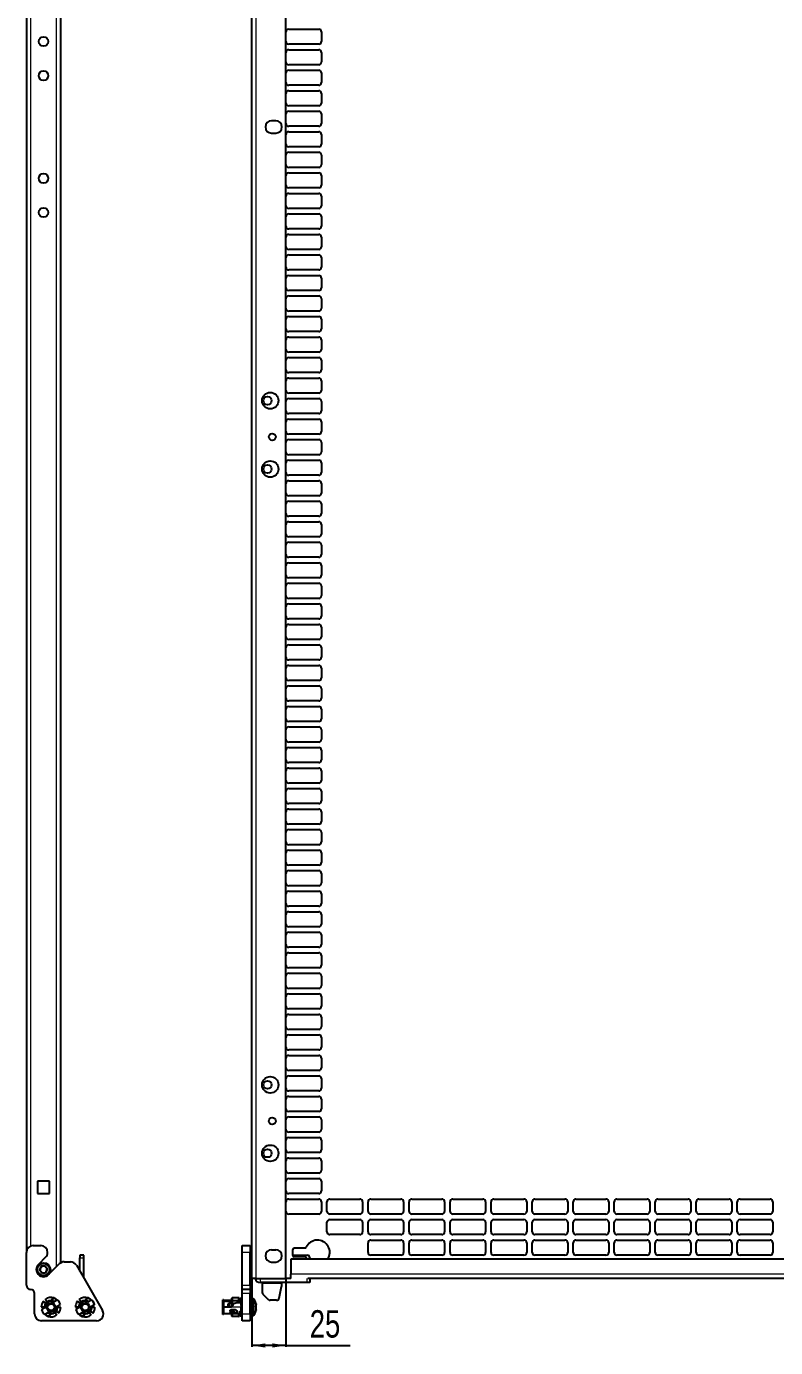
# Model space of a CAD drawing. Header units: millimetres. Extents: x -1052 to 1235, y -90 to 1990.
# Drawn here: x 119 to 667, y 69 to 1034 of the extents above; entities that cross this region are included whole.
import ezdxf

# ---------------------------------------------------------------- set-up
doc = ezdxf.new("R2010")
doc.units = ezdxf.units.MM
doc.layers.add('FORMAT', color=7, linetype='Continuous')
doc.styles.add('SLDTEXTSTYLE0', font='TXT', dxfattribs={"width": 0.75})
doc.dimstyles.new('SLDDIMSTYLE0', dxfattribs={"dimtxt": 20, "dimasz": 10, "dimexe": 0, "dimexo": 0.0625, "dimgap": 5, "dimtad": 2, "dimdec": 1, "dimrnd": 1e-09, "dimzin": 12, "dimdsep": 46, "dimtxsty": 'SLDTEXTSTYLE0', "dimsah": 1, "dimcen": 0.09, "dimadec": 0, "dimazin": 3, "dimtfac": 1, "dimtofl": 0, "dimtmove": 0, "dimatfit": 3, "dimfxl": 0, "dimfrac": 2, "dimtolj": 1, "dimtzin": 12, "dimarcsym": 0})

# ---------------------------------------------------------------- blocks, each defined once
blk = doc.blocks.new('_D_7')
at = {"layer": 'FORMAT'}
for p, q in [((284.23, 119.29), (284.23, 69.3)), ((309.23, 119.29), (309.23, 69.3)), ((309.23, 70.3), (284.23, 70.3)), ((309.23, 70.3), (356.19, 70.3))]:
    blk.add_line(p, q, dxfattribs=at)
for points in [[(284.23, 70.3), (294.23, 68.76), (294.23, 71.84)], [(309.23, 70.3), (299.23, 71.84), (299.23, 68.76)]]:
    blk.add_solid(points, dxfattribs=at)
at = {"layer": 'FORMAT', "insert": (326.63, 96.08), "char_height": 20, "attachment_point": 1, "style": 'SLDTEXTSTYLE0'}
blk.add_mtext('25', dxfattribs=at)

msp = doc.modelspace()

# ---------------------------------------------------------------- linework, layer by layer
at = {"color": 8, "linetype": 'Continuous', "lineweight": 18}
for p, q in [((122.54, 1802.3), (122.54, 142.92)), ((141.34, 127.77), (141.34, 1802.3)), ((287.33, 119.3), (287.33, 1773.1)), ((283.08, 138.3), (277.08, 138.3)), ((158.44, 134.3), (161.44, 134.3)), ((161.2, 119.9), (161.44, 119.9)), ((290.33, 119.3), (290.33, 116.3)), ((1141.73, 122.39), (312.73, 122.39)), ((324.68, 116.3), (324.68, 119.29)), ((277.08, 114.3), (283.08, 114.3)), ((283.08, 108.3), (277.08, 108.3)), ((305.98, 115.7), (291.83, 115.7)), ((263.78, 102.04), (263.78, 98.3)), ((263.78, 98.3), (263.78, 93.45)), ((276.38, 98.3), (269.38, 98.3)), ((276.38, 101.75), (276.38, 102.65)), ((276.38, 95.35), (276.38, 98.3)), ((285.41, 104.3), (285.41, 101.86)), ((285.41, 101.86), (285.41, 92.3)), ((285.85, 104.07), (285.85, 101.72)), ((285.85, 101.72), (285.85, 92.53)), ((268.98, 94.36), (268.98, 93.9)), ((272.28, 93.9), (272.28, 94.36)), ((276.13, 94.85), (276.13, 94.45)), ((276.38, 93.45), (276.38, 94.45)), ((277.08, 93.3), (283.08, 93.3))]:
    msp.add_line(p, q, dxfattribs=at)
at = {"color": 7, "linetype": 'Continuous', "lineweight": 25}
for p, q in [((144.44, 1802.3), (144.44, 130.68)), ((284.23, 119.3), (284.23, 1802.3)), ((119.44, 1773.1), (119.44, 138.3)), ((309.23, 119.3), (309.23, 1773.1)), ((311.23, 1032.3), (333.23, 1032.3)), ((335.23, 1030.3), (335.23, 1023.3)), ((333.23, 1021.3), (311.23, 1021.3)), ((311.23, 1017.3), (333.23, 1017.3)), ((335.23, 1015.3), (335.23, 1008.3)), ((333.23, 1006.3), (311.23, 1006.3)), ((311.23, 1002.3), (333.23, 1002.3)), ((335.23, 1000.3), (335.23, 993.3)), ((333.23, 991.3), (311.23, 991.3)), ((311.23, 987.3), (333.23, 987.3)), ((335.23, 985.3), (335.23, 978.3)), ((333.23, 976.3), (311.23, 976.3)), ((311.23, 972.3), (333.23, 972.3)), ((335.23, 970.3), (335.23, 963.3)), ((301.73, 965.3), (298.73, 965.3)), ((298.73, 956.3), (301.73, 956.3)), ((333.23, 961.3), (311.23, 961.3)), ((311.23, 957.3), (333.23, 957.3)), ((333.23, 946.3), (311.23, 946.3)), ((335.23, 955.3), (335.23, 948.3)), ((311.23, 942.3), (333.23, 942.3)), ((335.23, 940.3), (335.23, 933.3)), ((333.23, 931.3), (311.23, 931.3)), ((311.23, 927.3), (333.23, 927.3)), ((335.23, 925.3), (335.23, 918.3)), ((333.23, 916.3), (311.23, 916.3)), ((311.23, 912.3), (333.23, 912.3)), ((335.23, 910.3), (335.23, 903.3)), ((333.23, 901.3), (311.23, 901.3)), ((311.23, 897.3), (333.23, 897.3)), ((335.23, 895.3), (335.23, 888.3)), ((333.23, 886.3), (311.23, 886.3)), ((311.23, 882.3), (333.23, 882.3)), ((335.23, 880.3), (335.23, 873.3)), ((333.23, 871.3), (311.23, 871.3)), ((311.23, 867.3), (333.23, 867.3)), ((335.23, 865.3), (335.23, 858.3)), ((333.23, 856.3), (311.23, 856.3)), ((311.23, 852.3), (333.23, 852.3)), ((335.23, 850.3), (335.23, 843.3)), ((333.23, 841.3), (311.23, 841.3)), ((311.23, 837.3), (333.23, 837.3)), ((335.23, 835.3), (335.23, 828.3)), ((333.23, 826.3), (311.23, 826.3)), ((311.23, 822.3), (333.23, 822.3)), ((333.23, 811.3), (311.23, 811.3)), ((335.23, 820.3), (335.23, 813.3)), ((311.23, 807.3), (333.23, 807.3)), ((335.23, 805.3), (335.23, 798.3)), ((333.23, 796.3), (311.23, 796.3)), ((311.23, 792.3), (333.23, 792.3)), ((335.23, 790.3), (335.23, 783.3)), ((333.23, 781.3), (311.23, 781.3)), ((311.23, 777.3), (333.23, 777.3)), ((335.23, 775.3), (335.23, 768.3)), ((333.23, 766.3), (311.23, 766.3)), ((311.23, 762.3), (333.23, 762.3)), ((335.23, 760.3), (335.23, 753.3)), ((333.23, 751.3), (311.23, 751.3)), ((311.23, 747.3), (333.23, 747.3)), ((335.23, 745.3), (335.23, 738.3)), ((333.23, 736.3), (311.23, 736.3)), ((311.23, 732.3), (333.23, 732.3)), ((335.23, 730.3), (335.23, 723.3)), ((333.23, 721.3), (311.23, 721.3)), ((311.23, 717.3), (333.23, 717.3)), ((335.23, 715.3), (335.23, 708.3)), ((333.23, 706.3), (311.23, 706.3)), ((311.23, 702.3), (333.23, 702.3)), ((335.23, 700.3), (335.23, 693.3)), ((333.23, 691.3), (311.23, 691.3)), ((311.23, 687.3), (333.23, 687.3)), ((333.23, 676.3), (311.23, 676.3)), ((335.23, 685.3), (335.23, 678.3)), ((311.23, 672.3), (333.23, 672.3)), ((335.23, 670.3), (335.23, 663.3)), ((333.23, 661.3), (311.23, 661.3)), ((311.23, 657.3), (333.23, 657.3)), ((335.23, 655.3), (335.23, 648.3)), ((333.23, 646.3), (311.23, 646.3)), ((311.23, 642.3), (333.23, 642.3)), ((335.23, 640.3), (335.23, 633.3)), ((333.23, 631.3), (311.23, 631.3)), ((311.23, 627.3), (333.23, 627.3)), ((335.23, 625.3), (335.23, 618.3)), ((333.23, 616.3), (311.23, 616.3)), ((311.23, 612.3), (333.23, 612.3)), ((335.23, 610.3), (335.23, 603.3)), ((333.23, 601.3), (311.23, 601.3)), ((311.23, 597.3), (333.23, 597.3)), ((335.23, 595.3), (335.23, 588.3)), ((333.23, 586.3), (311.23, 586.3)), ((311.23, 582.3), (333.23, 582.3)), ((335.23, 580.3), (335.23, 573.3)), ((333.23, 571.3), (311.23, 571.3)), ((311.23, 567.3), (333.23, 567.3)), ((335.23, 565.3), (335.23, 558.3)), ((333.23, 556.3), (311.23, 556.3)), ((311.23, 552.3), (333.23, 552.3)), ((333.23, 541.3), (311.23, 541.3)), ((335.23, 550.3), (335.23, 543.3)), ((311.23, 537.3), (333.23, 537.3)), ((335.23, 535.3), (335.23, 528.3)), ((333.23, 526.3), (311.23, 526.3)), ((311.23, 522.3), (333.23, 522.3)), ((335.23, 520.3), (335.23, 513.3)), ((333.23, 511.3), (311.23, 511.3)), ((311.23, 507.3), (333.23, 507.3)), ((335.23, 505.3), (335.23, 498.3)), ((333.23, 496.3), (311.23, 496.3)), ((311.23, 492.3), (333.23, 492.3)), ((335.23, 490.3), (335.23, 483.3)), ((333.23, 481.3), (311.23, 481.3)), ((311.23, 477.3), (333.23, 477.3)), ((335.23, 475.3), (335.23, 468.3)), ((333.23, 466.3), (311.23, 466.3)), ((311.23, 462.3), (333.23, 462.3)), ((335.23, 460.3), (335.23, 453.3)), ((333.23, 451.3), (311.23, 451.3)), ((311.23, 447.3), (333.23, 447.3)), ((335.23, 445.3), (335.23, 438.3)), ((333.23, 436.3), (311.23, 436.3)), ((311.23, 432.3), (333.23, 432.3)), ((335.23, 430.3), (335.23, 423.3)), ((333.23, 421.3), (311.23, 421.3)), ((311.23, 417.3), (333.23, 417.3)), ((335.23, 415.3), (335.23, 408.3)), ((333.23, 406.3), (311.23, 406.3)), ((311.23, 402.3), (333.23, 402.3)), ((335.23, 400.3), (335.23, 393.3)), ((333.23, 391.3), (311.23, 391.3)), ((311.23, 387.3), (333.23, 387.3)), ((335.23, 385.3), (335.23, 378.3)), ((333.23, 376.3), (311.23, 376.3)), ((311.23, 372.3), (333.23, 372.3)), ((335.23, 370.3), (335.23, 363.3)), ((333.23, 361.3), (311.23, 361.3)), ((311.23, 357.3), (333.23, 357.3)), ((335.23, 355.3), (335.23, 348.3)), ((333.23, 346.3), (311.23, 346.3)), ((311.23, 342.3), (333.23, 342.3)), ((335.23, 340.3), (335.23, 333.3)), ((333.23, 331.3), (311.23, 331.3)), ((311.23, 327.3), (333.23, 327.3)), ((335.23, 325.3), (335.23, 318.3)), ((333.23, 316.3), (311.23, 316.3)), ((311.23, 312.3), (333.23, 312.3)), ((335.23, 310.3), (335.23, 303.3)), ((333.23, 301.3), (311.23, 301.3)), ((311.23, 297.3), (333.23, 297.3)), ((335.23, 295.3), (335.23, 288.3)), ((333.23, 286.3), (311.23, 286.3)), ((311.23, 282.3), (333.23, 282.3)), ((335.23, 280.3), (335.23, 273.3)), ((333.23, 271.3), (311.23, 271.3)), ((311.23, 267.3), (333.23, 267.3)), ((335.23, 265.3), (335.23, 258.3)), ((333.23, 256.3), (311.23, 256.3)), ((311.23, 252.3), (333.23, 252.3)), ((335.23, 250.3), (335.23, 243.3)), ((333.23, 241.3), (311.23, 241.3)), ((311.23, 237.3), (333.23, 237.3)), ((335.23, 235.3), (335.23, 228.3)), ((333.23, 226.3), (311.23, 226.3)), ((311.23, 222.3), (333.23, 222.3)), ((335.23, 220.3), (335.23, 213.3)), ((333.23, 211.3), (311.23, 211.3)), ((311.23, 207.3), (333.23, 207.3)), ((335.23, 205.3), (335.23, 198.3)), ((333.23, 196.3), (311.23, 196.3)), ((136.44, 190.3), (127.44, 190.3)), ((127.44, 190.3), (127.44, 181.3)), ((136.44, 181.3), (136.44, 190.3)), ((311.23, 192.3), (333.23, 192.3)), ((335.23, 190.3), (335.23, 183.3)), ((127.44, 181.3), (136.44, 181.3)), ((333.23, 181.3), (311.23, 181.3)), ((311.23, 177.3), (333.23, 177.3)), ((335.23, 175.3), (335.23, 168.3)), ((339.23, 168.3), (339.23, 175.3)), ((341.23, 177.3), (363.23, 177.3)), ((365.23, 175.3), (365.23, 168.3)), ((369.23, 168.3), (369.23, 175.3)), ((371.23, 177.3), (393.23, 177.3)), ((395.23, 175.3), (395.23, 168.3)), ((399.23, 168.3), (399.23, 175.3)), ((401.23, 177.3), (423.23, 177.3)), ((425.23, 175.3), (425.23, 168.3)), ((429.23, 168.3), (429.23, 175.3)), ((431.23, 177.3), (453.23, 177.3)), ((455.23, 175.3), (455.23, 168.3)), ((459.23, 168.3), (459.23, 175.3)), ((461.23, 177.3), (483.23, 177.3)), ((485.23, 175.3), (485.23, 168.3)), ((489.23, 168.3), (489.23, 175.3)), ((491.23, 177.3), (513.23, 177.3)), ((515.23, 175.3), (515.23, 168.3)), ((519.23, 168.3), (519.23, 175.3)), ((521.23, 177.3), (543.23, 177.3)), ((545.23, 175.3), (545.23, 168.3)), ((549.23, 168.3), (549.23, 175.3)), ((551.23, 177.3), (573.23, 177.3)), ((575.23, 175.3), (575.23, 168.3)), ((579.23, 168.3), (579.23, 175.3)), ((581.23, 177.3), (603.23, 177.3)), ((605.23, 175.3), (605.23, 168.3)), ((609.23, 168.3), (609.23, 175.3)), ((611.23, 177.3), (633.23, 177.3)), ((635.23, 175.3), (635.23, 168.3)), ((639.23, 168.3), (639.23, 175.3)), ((641.23, 177.3), (663.23, 177.3)), ((665.23, 175.3), (665.23, 168.3)), ((333.23, 166.3), (311.23, 166.3)), ((363.23, 166.3), (341.23, 166.3)), ((393.23, 166.3), (371.23, 166.3)), ((423.23, 166.3), (401.23, 166.3)), ((453.23, 166.3), (431.23, 166.3)), ((483.23, 166.3), (461.23, 166.3)), ((513.23, 166.3), (491.23, 166.3)), ((543.23, 166.3), (521.23, 166.3)), ((573.23, 166.3), (551.23, 166.3)), ((603.23, 166.3), (581.23, 166.3)), ((633.23, 166.3), (611.23, 166.3)), ((663.23, 166.3), (641.23, 166.3)), ((339.23, 153.3), (339.23, 160.3)), ((341.23, 162.3), (363.23, 162.3)), ((365.23, 160.3), (365.23, 153.3)), ((369.23, 153.3), (369.23, 160.3)), ((371.23, 162.3), (393.23, 162.3)), ((395.23, 160.3), (395.23, 153.3)), ((399.23, 153.3), (399.23, 160.3)), ((401.23, 162.3), (423.23, 162.3)), ((425.23, 160.3), (425.23, 153.3)), ((429.23, 153.3), (429.23, 160.3)), ((431.23, 162.3), (453.23, 162.3)), ((455.23, 160.3), (455.23, 153.3)), ((459.23, 153.3), (459.23, 160.3)), ((461.23, 162.3), (483.23, 162.3)), ((485.23, 160.3), (485.23, 153.3)), ((489.23, 153.3), (489.23, 160.3)), ((491.23, 162.3), (513.23, 162.3)), ((515.23, 160.3), (515.23, 153.3)), ((519.23, 153.3), (519.23, 160.3)), ((521.23, 162.3), (543.23, 162.3)), ((545.23, 160.3), (545.23, 153.3)), ((549.23, 153.3), (549.23, 160.3)), ((551.23, 162.3), (573.23, 162.3)), ((575.23, 160.3), (575.23, 153.3)), ((579.23, 153.3), (579.23, 160.3)), ((581.23, 162.3), (603.23, 162.3)), ((605.23, 160.3), (605.23, 153.3)), ((609.23, 153.3), (609.23, 160.3)), ((611.23, 162.3), (633.23, 162.3)), ((635.23, 160.3), (635.23, 153.3)), ((639.23, 153.3), (639.23, 160.3)), ((641.23, 162.3), (663.23, 162.3)), ((665.23, 160.3), (665.23, 153.3)), ((363.23, 151.3), (341.23, 151.3)), ((369.23, 138.3), (369.23, 145.3)), ((393.23, 151.3), (371.23, 151.3)), ((371.23, 147.3), (393.23, 147.3)), ((395.23, 145.3), (395.23, 138.3)), ((399.23, 138.3), (399.23, 145.3)), ((423.23, 151.3), (401.23, 151.3)), ((401.23, 147.3), (423.23, 147.3)), ((425.23, 145.3), (425.23, 138.3)), ((429.23, 138.3), (429.23, 145.3)), ((453.23, 151.3), (431.23, 151.3)), ((431.23, 147.3), (453.23, 147.3)), ((455.23, 145.3), (455.23, 138.3)), ((459.23, 138.3), (459.23, 145.3)), ((483.23, 151.3), (461.23, 151.3)), ((461.23, 147.3), (483.23, 147.3)), ((485.23, 145.3), (485.23, 138.3)), ((489.23, 138.3), (489.23, 145.3)), ((513.23, 151.3), (491.23, 151.3)), ((491.23, 147.3), (513.23, 147.3)), ((515.23, 145.3), (515.23, 138.3)), ((519.23, 138.3), (519.23, 145.3)), ((543.23, 151.3), (521.23, 151.3)), ((521.23, 147.3), (543.23, 147.3)), ((545.23, 145.3), (545.23, 138.3)), ((549.23, 138.3), (549.23, 145.3)), ((573.23, 151.3), (551.23, 151.3)), ((551.23, 147.3), (573.23, 147.3)), ((575.23, 145.3), (575.23, 138.3)), ((579.23, 138.3), (579.23, 145.3)), ((603.23, 151.3), (581.23, 151.3)), ((581.23, 147.3), (603.23, 147.3)), ((605.23, 145.3), (605.23, 138.3)), ((609.23, 138.3), (609.23, 145.3)), ((633.23, 151.3), (611.23, 151.3)), ((611.23, 147.3), (633.23, 147.3)), ((635.23, 145.3), (635.23, 138.3)), ((639.23, 138.3), (639.23, 145.3)), ((663.23, 151.3), (641.23, 151.3)), ((641.23, 147.3), (663.23, 147.3)), ((665.23, 145.3), (665.23, 138.3)), ((119.44, 114.3), (119.44, 138.3)), ((124.44, 143.3), (129.94, 143.3)), ((134.94, 138.3), (134.94, 138.29)), ((158.44, 136.3), (158.44, 134.3)), ((161.44, 136.3), (158.44, 136.3)), ((161.44, 134.3), (161.44, 136.3)), ((277.08, 143.3), (283.08, 143.3)), ((277.08, 138.3), (277.08, 143.3)), ((277.08, 114.3), (277.08, 138.3)), ((283.08, 143.3), (283.08, 138.3)), ((283.08, 114.3), (283.08, 138.3)), ((298.73, 140.3), (301.73, 140.3)), ((314.23, 136.04), (314.23, 140.54)), ((314.23, 136.3), (324.68, 136.3)), ((315.23, 141.54), (323.18, 141.54)), ((393.23, 136.3), (371.23, 136.3)), ((423.23, 136.3), (401.23, 136.3)), ((453.23, 136.3), (431.23, 136.3)), ((483.23, 136.3), (461.23, 136.3)), ((513.23, 136.3), (491.23, 136.3)), ((543.23, 136.3), (521.23, 136.3)), ((573.23, 136.3), (551.23, 136.3)), ((603.23, 136.3), (581.23, 136.3)), ((633.23, 136.3), (611.23, 136.3)), ((663.23, 136.3), (641.23, 136.3)), ((133.48, 134.76), (128.23, 129.51)), ((130.31, 128.18), (129.07, 125.57)), ((130.7, 123.19), (129.07, 125.57)), ((133.18, 128.41), (130.31, 128.18)), ((133.18, 128.41), (134.82, 126.03)), ((133.58, 123.42), (134.82, 126.03)), ((135.66, 122.09), (143.51, 129.94)), ((147.05, 131.41), (151.67, 131.41)), ((156, 128.91), (175.11, 95.8)), ((158.44, 124.67), (158.44, 134.3)), ((161.44, 119.9), (161.44, 134.3)), ((284.23, 130.8), (283.08, 130.8)), ((298.73, 131.3), (301.73, 131.3)), ((312.73, 133.29), (312.73, 122.39)), ((1141.73, 133.29), (312.73, 133.29)), ((323.18, 135.04), (315.23, 135.04)), ((324.75, 133.29), (324.08, 134.46)), ((326.68, 134.3), (326.68, 133.29)), ((133.58, 123.42), (130.7, 123.19)), ((161.44, 119.9), (161.42, 119.51)), ((283.08, 120.8), (284.23, 120.8)), ((287.33, 119.3), (284.23, 119.3)), ((287.33, 119.3), (309.23, 119.3)), ((324.68, 116.3), (290.33, 116.3)), ((291.83, 116.3), (291.83, 115.7)), ((305.98, 116.3), (305.98, 115.7)), ((312.73, 119.3), (309.23, 119.3)), ((312.73, 119.29), (312.73, 122.39)), ((326.68, 116.3), (324.68, 116.3)), ((1128.66, 119.29), (325.31, 119.29)), ((326.68, 119.29), (326.68, 116.3)), ((125.44, 93.3), (125.44, 108.3)), ((277.08, 111.3), (277.08, 114.3)), ((283.08, 111.3), (277.08, 111.3)), ((277.08, 108.3), (277.08, 111.3)), ((277.08, 93.3), (277.08, 108.3)), ((283.08, 114.3), (283.08, 111.3)), ((283.08, 111.3), (283.08, 108.3)), ((283.08, 93.3), (283.08, 108.3)), ((291.83, 115.7), (291.83, 109.13)), ((292.42, 107.71), (296.25, 103.88)), ((304.3, 104.91), (305.98, 113.3)), ((305.98, 115.7), (305.98, 113.3)), ((132.39, 98.3), (130.34, 98.3)), ((133.3, 98.17), (130.69, 96.47)), ((133.39, 101.41), (131.81, 102.62)), ((132.39, 98.3), (132.59, 98.3)), ((132.59, 98.3), (133.29, 98.3)), ((132.59, 97.71), (132.59, 98.3)), ((133.09, 98.3), (133.09, 98.04)), ((134.33, 102.35), (133.12, 103.93)), ((134.28, 102.34), (133.4, 101.47)), ((137.44, 103.35), (137.44, 103.15)), ((137.44, 103.35), (137.87, 103.33)), ((137.44, 103.15), (137.44, 102.45)), ((137.44, 102.6), (137.47, 102.64)), ((137.69, 102.62), (137.59, 102.45)), ((137.74, 103.11), (138.91, 105.14)), ((139.01, 104.91), (137.95, 103.08)), ((138.91, 105.14), (139.01, 104.91)), ((141.86, 103.73), (139.25, 102.03)), ((139.49, 102.69), (139.28, 102.24)), ((141.59, 98.43), (144.2, 100.12)), ((142.29, 98.3), (141.59, 98.3)), ((141.79, 98.3), (141.79, 98.56)), ((142.29, 98.88), (142.29, 98.3)), ((142.49, 98.3), (142.29, 98.3)), ((142.49, 98.3), (144.54, 98.3)), ((144.16, 100.1), (144.3, 100.14)), ((157.39, 98.3), (155.34, 98.3)), ((158.3, 98.17), (155.69, 96.47)), ((158.39, 101.41), (156.81, 102.62)), ((157.39, 98.3), (157.59, 98.3)), ((157.59, 98.3), (158.29, 98.3)), ((157.59, 97.71), (157.59, 98.3)), ((158.09, 98.3), (158.09, 98.04)), ((159.33, 102.35), (158.12, 103.93)), ((159.28, 102.34), (158.4, 101.47)), ((162.44, 103.35), (162.44, 103.15)), ((162.44, 103.35), (162.87, 103.33)), ((162.44, 103.15), (162.44, 102.45)), ((162.44, 102.6), (162.47, 102.64)), ((162.69, 102.62), (162.59, 102.45)), ((162.74, 103.11), (163.91, 105.14)), ((164.01, 104.91), (162.95, 103.08)), ((163.91, 105.14), (164.01, 104.91)), ((166.86, 103.73), (164.25, 102.03)), ((164.49, 102.69), (164.28, 102.24)), ((166.59, 98.43), (169.2, 100.12)), ((167.29, 98.3), (166.59, 98.3)), ((166.79, 98.3), (166.79, 98.56)), ((167.29, 98.88), (167.29, 98.3)), ((167.49, 98.3), (167.29, 98.3)), ((167.49, 98.3), (169.54, 98.3)), ((169.16, 100.1), (169.3, 100.14)), ((263.08, 100.12), (263.08, 103.73)), ((263.58, 103.73), (263.08, 103.73)), ((263.58, 100.12), (263.08, 100.12)), ((263.08, 98.43), (263.08, 100.12)), ((263.58, 98.43), (263.08, 98.43)), ((263.08, 98.3), (263.08, 98.43)), ((263.78, 98.3), (263.08, 98.3)), ((263.08, 94.15), (263.08, 98.3)), ((263.58, 103.73), (263.58, 100.12)), ((263.58, 100.12), (263.58, 98.43)), ((263.58, 98.43), (263.58, 98.3)), ((265.78, 103.15), (263.78, 103.15)), ((264.28, 102.69), (263.78, 102.69)), ((263.78, 102.69), (263.78, 102.24)), ((263.78, 102.24), (264.28, 102.24)), ((269.38, 98.3), (263.78, 98.3)), ((264.28, 102.24), (264.28, 102.69)), ((265.78, 102.65), (265.78, 103.15)), ((269.68, 103.15), (265.78, 103.15)), ((265.78, 102.65), (269.68, 102.65)), ((267.58, 101.3), (267.08, 100.8)), ((267.08, 98.3), (267.08, 100.8)), ((269.68, 101.3), (267.58, 101.3)), ((267.58, 101.3), (267.58, 98.3)), ((268.48, 102), (268.48, 101.84)), ((268.48, 101.84), (269.68, 101.96)), ((268.48, 101.84), (268.48, 101.3)), ((268.98, 102.24), (269.68, 102.24)), ((270.54, 100.3), (269.38, 98.3)), ((269.8, 105.14), (269.68, 104.91)), ((269.68, 102.96), (269.68, 104.91)), ((269.8, 102.99), (269.68, 102.96)), ((269.68, 100.3), (269.68, 102.96)), ((269.8, 100.3), (269.68, 100.3)), ((269.68, 98.82), (269.68, 100.3)), ((269.8, 105.14), (269.8, 102.99)), ((274.88, 105.14), (269.8, 105.14)), ((274.88, 102.99), (269.8, 102.99)), ((269.8, 102.99), (269.8, 100.3)), ((270.54, 100.3), (269.8, 100.3)), ((269.8, 100.3), (269.8, 99.02)), ((273.48, 101.8), (275.63, 101.8)), ((274.88, 102.99), (274.88, 105.14)), ((275.08, 105.01), (274.88, 105.14)), ((275.08, 102.98), (274.88, 102.99)), ((274.88, 101.8), (274.88, 102.99)), ((275.08, 105.01), (275.08, 102.98)), ((276.38, 103.15), (275.08, 103.15)), ((275.08, 102.98), (275.08, 101.8)), ((275.08, 102.65), (276.38, 102.65)), ((276.28, 102.45), (275.08, 102.45)), ((276.28, 102.45), (276.28, 101.42)), ((276.28, 101.75), (276.38, 101.75)), ((276.58, 101.3), (276.34, 101.3)), ((276.38, 101.05), (276.38, 98.3)), ((276.58, 99.74), (276.38, 99.75)), ((276.58, 98.3), (276.38, 98.3)), ((277.08, 105.4), (276.58, 105.4)), ((276.58, 100.14), (276.58, 105.4)), ((276.58, 100.14), (277.08, 100.14)), ((276.58, 99.61), (276.58, 100.14)), ((277.08, 99.61), (276.58, 99.61)), ((276.58, 93.98), (276.58, 98.3)), ((276.58, 98.3), (277.08, 98.3)), ((285.41, 104.3), (283.08, 104.3)), ((302.34, 103.3), (297.66, 103.3)), ((170.78, 88.3), (130.44, 88.3)), ((130.72, 96.5), (130.59, 96.46)), ((133.03, 92.87), (135.64, 94.56)), ((135.39, 93.9), (135.61, 94.36)), ((135.88, 91.68), (136.94, 93.52)), ((135.88, 91.68), (135.98, 91.45)), ((137.15, 93.49), (135.98, 91.45)), ((137.44, 93.25), (137.02, 93.27)), ((137.2, 93.98), (137.3, 94.15)), ((137.44, 94), (137.42, 93.95)), ((137.44, 93.45), (137.44, 94.15)), ((137.44, 93.25), (137.44, 93.45)), ((140.56, 94.24), (141.77, 92.67)), ((140.61, 94.26), (141.48, 95.13)), ((141.5, 95.19), (143.08, 93.98)), ((155.72, 96.5), (155.59, 96.46)), ((158.03, 92.87), (160.64, 94.56)), ((160.39, 93.9), (160.61, 94.36)), ((160.88, 91.68), (161.94, 93.52)), ((160.88, 91.68), (160.98, 91.45)), ((162.15, 93.49), (160.98, 91.45)), ((162.44, 93.25), (162.02, 93.27)), ((162.2, 93.98), (162.3, 94.15)), ((162.44, 94), (162.42, 93.95)), ((162.44, 93.45), (162.44, 94.15)), ((162.44, 93.25), (162.44, 93.45)), ((165.56, 94.24), (166.77, 92.67)), ((165.61, 94.26), (166.48, 95.13)), ((166.5, 95.19), (168.08, 93.98)), ((263.08, 92.87), (263.08, 94.15)), ((263.58, 92.87), (263.08, 92.87)), ((263.58, 93.48), (263.58, 92.87)), ((265.78, 93.45), (263.78, 93.45)), ((276.38, 93.45), (265.78, 93.45)), ((268.48, 95.48), (268.48, 95.81)), ((268.48, 95.48), (268.48, 94.35)), ((268.48, 94.14), (268.48, 94.35)), ((272.28, 96.25), (268.98, 96.25)), ((272.28, 93.9), (268.98, 93.9)), ((269.68, 95.52), (269.68, 96.25)), ((269.68, 91.68), (269.68, 93.45)), ((269.68, 91.68), (269.8, 91.45)), ((269.8, 96.25), (269.8, 95.48)), ((269.8, 93.45), (269.8, 91.45)), ((274.88, 91.45), (269.8, 91.45)), ((270.56, 94.36), (272.28, 94.36)), ((271.36, 95.24), (271.13, 95.54)), ((271.41, 95.11), (271.41, 95.08)), ((273.48, 94.55), (273.48, 95.22)), ((274.88, 91.45), (274.88, 93.45)), ((274.88, 91.45), (275.08, 91.58)), ((275.08, 93.45), (275.08, 91.58)), ((275.58, 94.81), (275.58, 94.93)), ((276.13, 95.35), (276.38, 95.35)), ((276.13, 94.85), (276.38, 94.85)), ((276.13, 94.45), (276.38, 94.45)), ((276.28, 95.35), (276.28, 94.85)), ((276.28, 95.3), (276.54, 95.3)), ((277.08, 93.98), (276.58, 93.98)), ((276.58, 93.98), (276.58, 92.67)), ((277.08, 92.67), (276.58, 92.67)), ((276.58, 91.2), (276.58, 92.67)), ((276.58, 91.2), (277.08, 91.2)), ((277.08, 88.3), (277.08, 93.3)), ((283.08, 88.3), (277.08, 88.3)), ((283.08, 93.3), (283.08, 88.3)), ((283.08, 92.3), (285.41, 92.3))]:
    msp.add_line(p, q, dxfattribs=at)
at = {"color": 7, "linetype": 'Continuous', "lineweight": 25, "flags": 128}
for points in [[(263.78, 103.15), (263.64, 103.13), (263.58, 103.12)], [(276.58, 102.68), (276.52, 102.66), (276.38, 102.65)], [(276.58, 101.77), (276.52, 101.76), (276.38, 101.75)], [(276.28, 95.17), (276.32, 95.26), (276.34, 95.3)], [(276.58, 95.22), (276.58, 95.25), (276.57, 95.27), (276.55, 95.29), (276.52, 95.31), (276.49, 95.33), (276.46, 95.34), (276.42, 95.34), (276.38, 95.35)], [(276.58, 94.82), (276.52, 94.84), (276.38, 94.85)]]:
    msp.add_lwpolyline(points, dxfattribs=at)
at = {"color": 7, "linetype": 'Continuous', "lineweight": 25}
for centre, radius in [((131.94, 1023.3), 3.5), ((131.94, 998.3), 3.5), ((131.94, 923.3), 3.5), ((131.94, 898.3), 3.5), ((297.73, 760.8), 6), ((295.73, 760.8), 3), ((299.23, 734.3), 2.5), ((297.73, 710.8), 6), ((295.73, 710.8), 3), ((297.73, 260.8), 6), ((295.73, 260.8), 3), ((299.23, 234.3), 2.5), ((297.73, 210.8), 6), ((295.73, 210.8), 3), ((131.94, 125.8), 5), ((137.44, 98.3), 3.25), ((137.44, 98.3), 3), ((137.44, 98.3), 2.5), ((162.44, 98.3), 3.25), ((162.44, 98.3), 3), ((162.44, 98.3), 2.5)]:
    msp.add_circle(centre, radius, dxfattribs=at)
at = {"color": 8, "linetype": 'Continuous', "lineweight": 18}
msp.add_circle((131.94, 125.8), 4.2, dxfattribs=at)
at = {"color": 7, "linetype": 'Continuous', "lineweight": 25}
for centre, radius, start, end in [((311.23, 1030.3), 2, 90, 180), ((333.23, 1030.3), 2, 0, 90), ((311.23, 1023.3), 2, 180, 270), ((311.23, 1015.3), 2, 90, 180), ((333.23, 1023.3), 2, 270, 0), ((333.23, 1015.3), 2, 0, 90), ((311.23, 1008.3), 2, 180, 270), ((333.23, 1008.3), 2, 270, 0), ((311.23, 1000.3), 2, 90, 180), ((333.23, 1000.3), 2, 0, 90), ((311.23, 993.3), 2, 180, 270), ((311.23, 985.3), 2, 90, 180), ((333.23, 993.3), 2, 270, 0), ((333.23, 985.3), 2, 0, 90), ((311.23, 978.3), 2, 180, 270), ((333.23, 978.3), 2, 270, 0), ((311.23, 970.3), 2, 90, 180), ((333.23, 970.3), 2, 0, 90), ((298.73, 960.8), 4.5, 90, 270), ((301.73, 960.8), 4.5, 270, 90), ((311.23, 963.3), 2, 180, 270), ((311.23, 955.3), 2, 90, 180), ((333.23, 963.3), 2, 270, 0), ((333.23, 955.3), 2, 0, 90), ((311.23, 948.3), 2, 180, 270), ((333.23, 948.3), 2, 270, 0), ((311.23, 940.3), 2, 90, 180), ((333.23, 940.3), 2, 0, 90), ((311.23, 933.3), 2, 180, 270), ((311.23, 925.3), 2, 90, 180), ((333.23, 933.3), 2, 270, 0), ((333.23, 925.3), 2, 0, 90), ((311.23, 918.3), 2, 180, 270), ((333.23, 918.3), 2, 270, 0), ((311.23, 910.3), 2, 90, 180), ((333.23, 910.3), 2, 0, 90), ((311.23, 903.3), 2, 180, 270), ((333.23, 903.3), 2, 270, 0), ((311.23, 895.3), 2, 90, 180), ((311.23, 888.3), 2, 180, 270), ((333.23, 895.3), 2, 0, 90), ((333.23, 888.3), 2, 270, 0), ((311.23, 880.3), 2, 90, 180), ((333.23, 880.3), 2, 0, 90), ((311.23, 873.3), 2, 180, 270), ((333.23, 873.3), 2, 270, 0), ((311.23, 865.3), 2, 90, 180), ((333.23, 865.3), 2, 0, 90), ((311.23, 858.3), 2, 180, 270), ((311.23, 850.3), 2, 90, 180), ((333.23, 858.3), 2, 270, 0), ((333.23, 850.3), 2, 0, 90), ((311.23, 843.3), 2, 180, 270), ((333.23, 843.3), 2, 270, 0), ((311.23, 835.3), 2, 90, 180), ((333.23, 835.3), 2, 0, 90), ((311.23, 828.3), 2, 180, 270), ((311.23, 820.3), 2, 90, 180), ((333.23, 828.3), 2, 270, 0), ((333.23, 820.3), 2, 0, 90), ((311.23, 813.3), 2, 180, 270), ((333.23, 813.3), 2, 270, 0), ((311.23, 805.3), 2, 90, 180), ((333.23, 805.3), 2, 0, 90), ((311.23, 798.3), 2, 180, 270), ((311.23, 790.3), 2, 90, 180), ((333.23, 798.3), 2, 270, 0), ((333.23, 790.3), 2, 0, 90), ((311.23, 783.3), 2, 180, 270), ((333.23, 783.3), 2, 270, 0), ((311.23, 775.3), 2, 90, 180), ((333.23, 775.3), 2, 0, 90), ((311.23, 768.3), 2, 180, 270), ((333.23, 768.3), 2, 270, 0), ((311.23, 760.3), 2, 90, 180), ((311.23, 753.3), 2, 180, 270), ((333.23, 760.3), 2, 0, 90), ((333.23, 753.3), 2, 270, 0), ((311.23, 745.3), 2, 90, 180), ((333.23, 745.3), 2, 0, 90), ((311.23, 738.3), 2, 180, 270), ((333.23, 738.3), 2, 270, 0), ((311.23, 730.3), 2, 90, 180), ((333.23, 730.3), 2, 0, 90), ((311.23, 723.3), 2, 180, 270), ((311.23, 715.3), 2, 90, 180), ((333.23, 723.3), 2, 270, 0), ((333.23, 715.3), 2, 0, 90), ((311.23, 708.3), 2, 180, 270), ((333.23, 708.3), 2, 270, 0), ((311.23, 700.3), 2, 90, 180), ((333.23, 700.3), 2, 0, 90), ((311.23, 693.3), 2, 180, 270), ((311.23, 685.3), 2, 90, 180), ((333.23, 693.3), 2, 270, 0), ((333.23, 685.3), 2, 0, 90), ((311.23, 678.3), 2, 180, 270), ((333.23, 678.3), 2, 270, 0), ((311.23, 670.3), 2, 90, 180), ((333.23, 670.3), 2, 0, 90), ((311.23, 663.3), 2, 180, 270), ((311.23, 655.3), 2, 90, 180), ((333.23, 663.3), 2, 270, 0), ((333.23, 655.3), 2, 0, 90), ((311.23, 648.3), 2, 180, 270), ((333.23, 648.3), 2, 270, 0), ((311.23, 640.3), 2, 90, 180), ((333.23, 640.3), 2, 0, 90), ((311.23, 633.3), 2, 180, 270), ((333.23, 633.3), 2, 270, 0), ((311.23, 625.3), 2, 90, 180), ((311.23, 618.3), 2, 180, 270), ((333.23, 625.3), 2, 0, 90), ((333.23, 618.3), 2, 270, 0), ((311.23, 610.3), 2, 90, 180), ((333.23, 610.3), 2, 0, 90), ((311.23, 603.3), 2, 180, 270), ((333.23, 603.3), 2, 270, 0), ((311.23, 595.3), 2, 90, 180), ((333.23, 595.3), 2, 0, 90), ((311.23, 588.3), 2, 180, 270), ((311.23, 580.3), 2, 90, 180), ((333.23, 588.3), 2, 270, 0), ((333.23, 580.3), 2, 0, 90), ((311.23, 573.3), 2, 180, 270), ((333.23, 573.3), 2, 270, 0), ((311.23, 565.3), 2, 90, 180), ((333.23, 565.3), 2, 0, 90), ((311.23, 558.3), 2, 180, 270), ((311.23, 550.3), 2, 90, 180), ((333.23, 558.3), 2, 270, 0), ((333.23, 550.3), 2, 0, 90), ((311.23, 543.3), 2, 180, 270), ((333.23, 543.3), 2, 270, 0), ((311.23, 535.3), 2, 90, 180), ((333.23, 535.3), 2, 0, 90), ((311.23, 528.3), 2, 180, 270), ((311.23, 520.3), 2, 90, 180), ((333.23, 528.3), 2, 270, 0), ((333.23, 520.3), 2, 0, 90), ((311.23, 513.3), 2, 180, 270), ((333.23, 513.3), 2, 270, 0), ((311.23, 505.3), 2, 90, 180), ((333.23, 505.3), 2, 0, 90), ((311.23, 498.3), 2, 180, 270), ((333.23, 498.3), 2, 270, 0), ((311.23, 490.3), 2, 90, 180), ((311.23, 483.3), 2, 180, 270), ((333.23, 490.3), 2, 0, 90), ((333.23, 483.3), 2, 270, 0), ((311.23, 475.3), 2, 90, 180), ((333.23, 475.3), 2, 0, 90), ((311.23, 468.3), 2, 180, 270), ((333.23, 468.3), 2, 270, 0), ((311.23, 460.3), 2, 90, 180), ((333.23, 460.3), 2, 0, 90), ((311.23, 453.3), 2, 180, 270), ((311.23, 445.3), 2, 90, 180), ((333.23, 453.3), 2, 270, 0), ((333.23, 445.3), 2, 0, 90), ((311.23, 438.3), 2, 180, 270), ((333.23, 438.3), 2, 270, 0), ((311.23, 430.3), 2, 90, 180), ((333.23, 430.3), 2, 0, 90), ((311.23, 423.3), 2, 180, 270), ((311.23, 415.3), 2, 90, 180), ((333.23, 423.3), 2, 270, 0), ((333.23, 415.3), 2, 0, 90), ((311.23, 408.3), 2, 180, 270), ((333.23, 408.3), 2, 270, 0), ((311.23, 400.3), 2, 90, 180), ((333.23, 400.3), 2, 0, 90), ((311.23, 393.3), 2, 180, 270), ((311.23, 385.3), 2, 90, 180), ((333.23, 393.3), 2, 270, 0), ((333.23, 385.3), 2, 0, 90), ((311.23, 378.3), 2, 180, 270), ((333.23, 378.3), 2, 270, 0), ((311.23, 370.3), 2, 90, 180), ((333.23, 370.3), 2, 0, 90), ((311.23, 363.3), 2, 180, 270), ((311.23, 355.3), 2, 90, 180), ((333.23, 363.3), 2, 270, 0), ((333.23, 355.3), 2, 0, 90), ((311.23, 348.3), 2, 180, 270), ((333.23, 348.3), 2, 270, 0), ((311.23, 340.3), 2, 90, 180), ((333.23, 340.3), 2, 0, 90), ((311.23, 333.3), 2, 180, 270), ((333.23, 333.3), 2, 270, 0), ((311.23, 325.3), 2, 90, 180), ((333.23, 325.3), 2, 0, 90), ((311.23, 318.3), 2, 180, 270), ((311.23, 310.3), 2, 90, 180), ((333.23, 318.3), 2, 270, 0), ((333.23, 310.3), 2, 0, 90), ((311.23, 303.3), 2, 180, 270), ((333.23, 303.3), 2, 270, 0), ((311.23, 295.3), 2, 90, 180), ((333.23, 295.3), 2, 0, 90), ((311.23, 288.3), 2, 180, 270), ((311.23, 280.3), 2, 90, 180), ((333.23, 288.3), 2, 270, 0), ((333.23, 280.3), 2, 0, 90), ((311.23, 273.3), 2, 180, 270), ((333.23, 273.3), 2, 270, 0), ((311.23, 265.3), 2, 90, 180), ((333.23, 265.3), 2, 0, 90), ((311.23, 258.3), 2, 180, 270), ((311.23, 250.3), 2, 90, 180), ((333.23, 258.3), 2, 270, 0), ((333.23, 250.3), 2, 0, 90), ((311.23, 243.3), 2, 180, 270), ((333.23, 243.3), 2, 270, 0), ((311.23, 235.3), 2, 90, 180), ((333.23, 235.3), 2, 0, 90), ((311.23, 228.3), 2, 180, 270), ((311.23, 220.3), 2, 90, 180), ((333.23, 228.3), 2, 270, 0), ((333.23, 220.3), 2, 0, 90), ((311.23, 213.3), 2, 180, 270), ((333.23, 213.3), 2, 270, 0), ((311.23, 205.3), 2, 90, 180), ((333.23, 205.3), 2, 0, 90), ((311.23, 198.3), 2, 180, 270), ((333.23, 198.3), 2, 270, 0), ((311.23, 190.3), 2, 90, 180), ((333.23, 190.3), 2, 0, 90), ((311.23, 183.3), 2, 180, 270), ((311.23, 175.3), 2, 90, 180), ((333.23, 183.3), 2, 270, 0), ((333.23, 175.3), 2, 0, 90), ((341.23, 175.3), 2, 90, 180), ((363.23, 175.3), 2, 0, 90), ((371.23, 175.3), 2, 90, 180), ((393.23, 175.3), 2, 0, 90), ((401.23, 175.3), 2, 90, 180), ((423.23, 175.3), 2, 0, 90), ((431.23, 175.3), 2, 90, 180), ((453.23, 175.3), 2, 0, 90), ((461.23, 175.3), 2, 90, 180), ((483.23, 175.3), 2, 0, 90), ((491.23, 175.3), 2, 90, 180), ((513.23, 175.3), 2, 0, 90), ((521.23, 175.3), 2, 90, 180), ((543.23, 175.3), 2, 0, 90), ((551.23, 175.3), 2, 90, 180), ((573.23, 175.3), 2, 0, 90), ((581.23, 175.3), 2, 90, 180), ((603.23, 175.3), 2, 0, 90), ((611.23, 175.3), 2, 90, 180), ((633.23, 175.3), 2, 0, 90), ((641.23, 175.3), 2, 90, 180), ((663.23, 175.3), 2, 0, 90), ((311.23, 168.3), 2, 180, 270), ((333.23, 168.3), 2, 270, 0), ((341.23, 168.3), 2, 180, 270), ((363.23, 168.3), 2, 270, 0), ((371.23, 168.3), 2, 180, 270), ((393.23, 168.3), 2, 270, 0), ((401.23, 168.3), 2, 180, 270), ((423.23, 168.3), 2, 270, 0), ((431.23, 168.3), 2, 180, 270), ((453.23, 168.3), 2, 270, 0), ((461.23, 168.3), 2, 180, 270), ((483.23, 168.3), 2, 270, 0), ((491.23, 168.3), 2, 180, 270), ((513.23, 168.3), 2, 270, 0), ((521.23, 168.3), 2, 180, 270), ((543.23, 168.3), 2, 270, 0), ((551.23, 168.3), 2, 180, 270), ((573.23, 168.3), 2, 270, 0), ((581.23, 168.3), 2, 180, 270), ((603.23, 168.3), 2, 270, 0), ((611.23, 168.3), 2, 180, 270), ((633.23, 168.3), 2, 270, 0), ((641.23, 168.3), 2, 180, 270), ((663.23, 168.3), 2, 270, 0), ((341.23, 160.3), 2, 90, 180), ((363.23, 160.3), 2, 0, 90), ((371.23, 160.3), 2, 90, 180), ((393.23, 160.3), 2, 0, 90), ((401.23, 160.3), 2, 90, 180), ((423.23, 160.3), 2, 0, 90), ((431.23, 160.3), 2, 90, 180), ((453.23, 160.3), 2, 0, 90), ((461.23, 160.3), 2, 90, 180), ((483.23, 160.3), 2, 0, 90), ((491.23, 160.3), 2, 90, 180), ((513.23, 160.3), 2, 0, 90), ((521.23, 160.3), 2, 90, 180), ((543.23, 160.3), 2, 0, 90), ((551.23, 160.3), 2, 90, 180), ((573.23, 160.3), 2, 0, 90), ((581.23, 160.3), 2, 90, 180), ((603.23, 160.3), 2, 0, 90), ((611.23, 160.3), 2, 90, 180), ((633.23, 160.3), 2, 360, 90), ((641.23, 160.3), 2, 90, 180), ((663.23, 160.3), 2, 0, 90), ((332.23, 138.29), 9, 326.25101, 154.84934), ((341.23, 153.3), 2, 180, 270), ((363.23, 153.3), 2, 270, 0), ((371.23, 153.3), 2, 180, 270), ((371.23, 145.3), 2, 90, 180), ((393.23, 153.3), 2, 270, 0), ((393.23, 145.3), 2, 0, 90), ((401.23, 153.3), 2, 180, 270), ((401.23, 145.3), 2, 90, 180), ((423.23, 153.3), 2, 270, 0), ((423.23, 145.3), 2, 0, 90), ((431.23, 153.3), 2, 180, 270), ((431.23, 145.3), 2, 90, 180), ((453.23, 153.3), 2, 270, 0), ((453.23, 145.3), 2, 0, 90), ((461.23, 153.3), 2, 180, 270), ((461.23, 145.3), 2, 90, 180), ((483.23, 153.3), 2, 270, 0), ((483.23, 145.3), 2, 0, 90), ((491.23, 153.3), 2, 180, 270), ((491.23, 145.3), 2, 90, 180), ((513.23, 153.3), 2, 270, 0), ((513.23, 145.3), 2, 0, 90), ((521.23, 153.3), 2, 180, 270), ((521.23, 145.3), 2, 90, 180), ((543.23, 153.3), 2, 270, 0), ((543.23, 145.3), 2, 0, 90), ((551.23, 153.3), 2, 180, 270), ((551.23, 145.3), 2, 90, 180), ((573.23, 153.3), 2, 270, 0), ((573.23, 145.3), 2, 0, 90), ((581.23, 153.3), 2, 180, 270), ((581.23, 145.3), 2, 90, 180), ((603.23, 153.3), 2, 270, 0), ((603.23, 145.3), 2, 0, 90), ((611.23, 153.3), 2, 180, 270), ((611.23, 145.3), 2, 90, 180), ((633.23, 153.3), 2, 270, 360), ((633.23, 145.3), 2, 0, 90), ((641.23, 153.3), 2, 180, 270), ((641.23, 145.3), 2, 90, 180), ((663.23, 153.3), 2, 270, 0), ((663.23, 145.3), 2, 0, 90), ((124.44, 138.3), 5, 90, 180), ((129.94, 138.3), 5, 0, 90), ((129.94, 138.29), 5, 315, 0), ((298.73, 135.8), 4.5, 90, 270), ((301.73, 135.8), 4.5, 270, 90), ((315.23, 140.54), 1, 90, 180), ((315.23, 136.04), 1, 180, 270), ((323.18, 142.54), 1, 270, 334.84934), ((324.68, 134.3), 2, 0, 90), ((371.23, 138.3), 2, 180, 270), ((393.23, 138.3), 2, 270, 0), ((401.23, 138.3), 2, 180, 270), ((423.23, 138.3), 2, 270, 0), ((431.23, 138.3), 2, 180, 270), ((453.23, 138.3), 2, 270, 0), ((461.23, 138.3), 2, 180, 270), ((483.23, 138.3), 2, 270, 0), ((491.23, 138.3), 2, 180, 270), ((513.23, 138.3), 2, 270, 0), ((521.23, 138.3), 2, 180, 270), ((543.23, 138.3), 2, 270, 0), ((551.23, 138.3), 2, 180, 270), ((573.23, 138.3), 2, 270, 0), ((581.23, 138.3), 2, 180, 270), ((603.23, 138.3), 2, 270, 0), ((611.23, 138.3), 2, 180, 270), ((633.23, 138.3), 2, 270, 0), ((641.23, 138.3), 2, 180, 270), ((663.23, 138.3), 2, 270, 0), ((131.94, 125.8), 5.25, 135, 315), ((131.94, 125.8), 2.5, 154.57429, 214.57429), ((131.94, 125.8), 2.5, 94.57429, 154.57429), ((131.94, 125.8), 2.5, 34.57429, 94.57429), ((131.94, 125.8), 2.5, 334.57429, 34.57429), ((147.05, 126.41), 5, 90, 135), ((151.67, 126.41), 5, 30, 90), ((323.18, 134.04), 1, 25.15066, 90), ((131.94, 125.8), 2.5, 214.57429, 274.57429), ((131.94, 125.8), 2.5, 274.57429, 334.57429), ((290.33, 119.9), 3.6, 189.59407, 270), ((122.44, 114.3), 3, 180, 270), ((122.44, 108.3), 3, 0, 90), ((293.83, 109.13), 2, 180, 225), ((137.44, 98.3), 7.1, 142.5, 180), ((137.44, 98.3), 4.85, 90, 180), ((137.44, 98.3), 7.1, 15, 127.5), ((137.44, 98.3), 4.15, 180, 181.79697), ((137.44, 98.3), 4.15, 64.20303, 90), ((137.44, 98.3), 4.85, 270, 0), ((137.44, 98.3), 7, 50.88713, 77.88713), ((137.44, 98.3), 6.8, 51.43185, 76.66436), ((137.44, 98.3), 4.15, 0, 1.79697), ((137.44, 98.3), 7, 15.11287, 50.88713), ((137.44, 98.3), 7.1, 322.5, 0), ((162.44, 98.3), 7.1, 142.5, 180), ((162.44, 98.3), 4.85, 90, 180), ((162.44, 98.3), 7.1, 15, 127.5), ((162.44, 98.3), 4.15, 180, 181.79697), ((162.44, 98.3), 4.15, 64.20303, 90), ((162.44, 98.3), 4.85, 270, 0), ((162.44, 98.3), 7, 50.88713, 77.88713), ((162.44, 98.3), 6.8, 51.43185, 76.66436), ((162.44, 98.3), 4.15, 0, 1.79697), ((162.44, 98.3), 7, 15.11287, 50.88713), ((162.44, 98.3), 7.1, 322.5, 0), ((263.78, 102.45), 0.2, 90, 180), ((273.48, 101.05), 0.75, 90, 105.04836), ((275.63, 101.05), 0.75, 0, 90), ((276.38, 103.35), 0.2, 270, 0), ((276.48, 101.38), 0.0996, 305.53317, 356.07208), ((285.41, 103.76), 0.54, 35.25153, 90), ((277.68, 98.3), 10, 11.02634, 35.25153), ((297.66, 105.3), 2, 225, 270), ((302.34, 105.3), 2, 270, 348.69007), ((130.44, 93.3), 5, 180, 270), ((137.44, 98.3), 7.1, 195, 307.5), ((137.44, 98.3), 7, 195.11287, 230.88713), ((137.44, 98.3), 7, 230.88713, 257.88713), ((137.44, 98.3), 6.8, 231.43185, 256.66436), ((137.44, 98.3), 4.15, 244.20303, 270), ((162.44, 98.3), 7.1, 195, 307.5), ((162.44, 98.3), 7, 195.11287, 230.88713), ((162.44, 98.3), 7, 230.88713, 257.88713), ((162.44, 98.3), 6.8, 231.43185, 256.66436), ((162.44, 98.3), 4.15, 244.20303, 270), ((170.78, 93.3), 5, 270, 30), ((263.78, 94.15), 0.7, 180, 270), ((276.4, 94.27), 0.183, 7.33387, 95.81244), ((276.38, 93.25), 0.2, 0, 90), ((285.41, 92.84), 0.54, 270, 324.74847), ((277.68, 98.3), 10, 324.74847, 348.9291)]:
    msp.add_arc(centre, radius, start, end, dxfattribs=at)
at = {"color": 8, "linetype": 'Continuous', "lineweight": 18}
for centre, radius, start, end in [((137.44, 98.3), 5.05, 142.5, 180), ((137.44, 98.3), 4.15, 90, 180), ((137.44, 98.3), 5.05, 90, 127.5), ((137.44, 98.3), 4.15, 270, 0), ((137.44, 98.3), 5.05, 322.5, 0), ((162.44, 98.3), 5.05, 142.5, 180), ((162.44, 98.3), 4.15, 90, 180), ((162.44, 98.3), 5.05, 90, 127.5), ((162.44, 98.3), 4.15, 270, 0), ((162.44, 98.3), 5.05, 322.5, 0), ((137.44, 98.3), 5.05, 270, 307.5), ((162.44, 98.3), 5.05, 270, 307.5)]:
    msp.add_arc(centre, radius, start, end, dxfattribs=at)
at = {"color": 7, "linetype": 'Continuous', "lineweight": 25}
for points, knots in [([(133.5, 101.11), (133.42, 101.24), (133.32, 101.39), (133.43, 101.42), (133.45, 101.43)], [0, 0, 0, 0, 0.832234, 1, 1, 1, 1]), ([(134.63, 102.25), (134.5, 102.33), (134.35, 102.42), (134.32, 102.31), (134.32, 102.29)], [0, 0, 0, 0, 0.832234, 1, 1, 1, 1]), ([(137.44, 103.15), (137.84, 103.11), (138.54, 103.06), (139.2, 102.8), (139.49, 102.69)], [0, 0, 0, 0, 0.559866, 1, 1, 1, 1]), ([(137.44, 102.65), (137.8, 102.62), (138.43, 102.58), (139.02, 102.34), (139.28, 102.24)], [0, 0, 0, 0, 0.559785, 1, 1, 1, 1]), ([(158.5, 101.11), (158.42, 101.24), (158.32, 101.39), (158.43, 101.42), (158.45, 101.43)], [0, 0, 0, 0, 0.832234, 1, 1, 1, 1]), ([(159.63, 102.25), (159.5, 102.33), (159.35, 102.42), (159.32, 102.31), (159.32, 102.29)], [0, 0, 0, 0, 0.832234, 1, 1, 1, 1]), ([(162.44, 103.15), (162.84, 103.11), (163.54, 103.06), (164.2, 102.8), (164.49, 102.69)], [0, 0, 0, 0, 0.559866, 1, 1, 1, 1]), ([(162.44, 102.65), (162.8, 102.62), (163.43, 102.58), (164.02, 102.34), (164.28, 102.24)], [0, 0, 0, 0, 0.559785, 1, 1, 1, 1]), ([(263.78, 103.15), (263.78, 103.11), (263.78, 103.06), (263.78, 102.8), (263.78, 102.69)], [0, 0, 0, 0, 0.559866, 1, 1, 1, 1]), ([(265.78, 103.15), (265.5, 103.11), (265, 103.06), (264.5, 102.8), (264.28, 102.69)], [0, 0, 0, 0, 0.559911, 1, 1, 1, 1]), ([(265.78, 102.65), (265.5, 102.62), (265, 102.58), (264.5, 102.34), (264.28, 102.24)], [0, 0, 0, 0, 0.559868, 1, 1, 1, 1]), ([(268.48, 102), (268.49, 102.03), (268.5, 102.09), (268.58, 102.16), (268.71, 102.21), (268.85, 102.24), (268.94, 102.24), (268.98, 102.24)], [0, 0, 0, 0, 0.214295, 0.42863, 0.64223, 0.856153, 1, 1, 1, 1]), ([(270.54, 100.3), (270.7, 100.51), (271.06, 100.96), (272.04, 101.43), (272.8, 101.64), (273.29, 101.77)], [0, 0, 0, 0, 0.254027, 0.526591, 1, 1, 1, 1]), ([(276.58, 101.07), (276.58, 101.06), (276.58, 101.04), (276.56, 101.02), (276.52, 100.99), (276.45, 100.97), (276.39, 100.97), (276.37, 100.96)], [0, 0, 0, 0, 0.187462, 0.362386, 0.517277, 0.750642, 1, 1, 1, 1]), ([(276.58, 100.01), (276.58, 100), (276.58, 99.98), (276.56, 99.96), (276.52, 99.94), (276.45, 99.94), (276.41, 99.95), (276.38, 99.95)], [0, 0, 0, 0, 0.195302, 0.377541, 0.538909, 0.761383, 1, 1, 1, 1]), ([(287.28, 96.04), (287.28, 96.05), (287.28, 96.07), (287.29, 96.12), (287.33, 96.31), (287.41, 96.67), (287.48, 97.11), (287.51, 97.52), (287.49, 97.94), (287.41, 98.2), (287.33, 98.41), (287.3, 98.5), (287.29, 98.55), (287.28, 98.59), (287.28, 98.62), (287.28, 98.65), (287.29, 98.7), (287.35, 98.82), (287.44, 98.95), (287.51, 99.21), (287.5, 99.62), (287.44, 100.1), (287.36, 100.49), (287.3, 100.74), (287.29, 100.82), (287.28, 100.85), (287.28, 100.87), (287.28, 100.87), (287.29, 100.86), (287.34, 100.77), (287.42, 100.52), (287.48, 100.27), (287.51, 100.14), (287.5, 100.16), (287.5, 100.16)], [0, 0, 0, 0, 0.003345, 0.008051, 0.021089, 0.079366, 0.148702, 0.192613, 0.236883, 0.333397, 0.365116, 0.38101, 0.389, 0.39245, 0.395936, 0.398929, 0.404202, 0.420534, 0.496786, 0.57371, 0.618848, 0.683268, 0.755446, 0.773497, 0.782566, 0.786215, 0.789905, 0.793055, 0.797819, 0.811366, 0.872185, 0.942602, 0.985944, 1, 1, 1, 1]), ([(137.44, 93.45), (137.05, 93.48), (136.35, 93.54), (135.69, 93.79), (135.39, 93.9)], [0, 0, 0, 0, 0.559866, 1, 1, 1, 1]), ([(137.44, 93.95), (137.09, 93.97), (136.45, 94.02), (135.87, 94.25), (135.61, 94.36)], [0, 0, 0, 0, 0.559785, 1, 1, 1, 1]), ([(140.26, 94.35), (140.39, 94.27), (140.54, 94.18), (140.57, 94.28), (140.57, 94.3)], [0, 0, 0, 0, 0.832234, 1, 1, 1, 1]), ([(141.39, 95.48), (141.47, 95.36), (141.57, 95.2), (141.46, 95.18), (141.44, 95.17)], [0, 0, 0, 0, 0.832234, 1, 1, 1, 1]), ([(162.44, 93.45), (162.05, 93.48), (161.35, 93.54), (160.69, 93.79), (160.39, 93.9)], [0, 0, 0, 0, 0.559866, 1, 1, 1, 1]), ([(162.44, 93.95), (162.09, 93.97), (161.45, 94.02), (160.87, 94.25), (160.61, 94.36)], [0, 0, 0, 0, 0.559785, 1, 1, 1, 1]), ([(165.26, 94.35), (165.39, 94.27), (165.54, 94.18), (165.57, 94.28), (165.57, 94.3)], [0, 0, 0, 0, 0.832234, 1, 1, 1, 1]), ([(166.39, 95.48), (166.47, 95.36), (166.57, 95.2), (166.46, 95.18), (166.44, 95.17)], [0, 0, 0, 0, 0.832234, 1, 1, 1, 1]), ([(268.48, 95.81), (268.49, 95.85), (268.5, 95.95), (268.58, 96.08), (268.71, 96.19), (268.85, 96.24), (268.94, 96.25), (268.98, 96.25)], [0, 0, 0, 0, 0.2143729, 0.4287785, 0.6425919, 0.8566662, 1, 1, 1, 1]), ([(268.48, 95.77), (268.91, 95.67), (269.5, 95.54), (270.32, 95.43), (270.61, 95.55), (270.75, 95.61)], [0, 0, 0, 0, 0.56666, 0.780905, 1, 1, 1, 1]), ([(268.48, 95.48), (268.98, 95.37), (269.65, 95.23), (270.55, 95.12), (270.85, 95.24), (271, 95.3)], [0, 0, 0, 0, 0.587693, 0.790818, 1, 1, 1, 1]), ([(268.48, 94.35), (268.98, 94.29), (269.65, 94.2), (270.55, 94.31), (270.85, 94.48), (271, 94.57)], [0, 0, 0, 0, 0.587693, 0.790818, 1, 1, 1, 1]), ([(268.98, 93.9), (268.92, 93.9), (268.81, 93.91), (268.66, 93.95), (268.55, 94), (268.49, 94.07), (268.48, 94.12), (268.48, 94.14)], [0, 0, 0, 0, 0.2144453, 0.4288931, 0.6432387, 0.8571881, 1, 1, 1, 1]), ([(270.75, 95.61), (270.8, 95.62), (270.9, 95.64), (271.02, 95.63), (271.07, 95.59), (271.09, 95.58)], [0, 0, 0, 0, 0.3691258, 0.7382556, 1, 1, 1, 1]), ([(271.41, 95.11), (271.4, 95.14), (271.39, 95.22), (271.32, 95.3), (271.21, 95.33), (271.1, 95.33), (271.03, 95.31), (271, 95.3)], [0, 0, 0, 0, 0.225883, 0.451767, 0.67765, 0.903524, 1, 1, 1, 1]), ([(271, 94.57), (271.05, 94.59), (271.15, 94.64), (271.28, 94.76), (271.37, 94.89), (271.4, 95), (271.41, 95.06), (271.41, 95.08)], [0, 0, 0, 0, 0.225867, 0.451734, 0.677598, 0.903479, 1, 1, 1, 1]), ([(271.13, 95.53), (271.12, 95.55), (271.11, 95.56), (271.09, 95.58), (271.09, 95.58)], [0, 0, 0, 0, 0.872289, 1, 1, 1, 1]), ([(272.28, 96.25), (272.42, 96.24), (272.69, 96.21), (273.04, 96.03), (273.31, 95.76), (273.46, 95.48), (273.47, 95.3), (273.48, 95.22)], [0, 0, 0, 0, 0.2132377, 0.4264897, 0.6391595, 0.8495978, 1, 1, 1, 1]), ([(272.28, 94.36), (272.42, 94.36), (272.69, 94.37), (273.04, 94.46), (273.31, 94.61), (273.46, 94.81), (273.47, 94.95), (273.48, 95.02)], [0, 0, 0, 0, 0.212875, 0.425767, 0.637937, 0.847353, 1, 1, 1, 1]), ([(273.48, 94.55), (273.47, 94.46), (273.44, 94.3), (273.24, 94.11), (272.95, 93.98), (272.61, 93.91), (272.38, 93.91), (272.28, 93.9)], [0, 0, 0, 0, 0.212833, 0.42585, 0.635542, 0.846587, 1, 1, 1, 1]), ([(275.58, 94.93), (275.59, 94.97), (275.6, 95.06), (275.69, 95.19), (275.83, 95.29), (275.99, 95.34), (276.09, 95.34), (276.13, 95.35)], [0, 0, 0, 0, 0.214305, 0.42865, 0.642279, 0.856223, 1, 1, 1, 1]), ([(276.13, 94.45), (276.07, 94.45), (275.95, 94.46), (275.78, 94.52), (275.66, 94.61), (275.59, 94.71), (275.58, 94.78), (275.58, 94.81)], [0, 0, 0, 0, 0.214393, 0.428789, 0.643061, 0.856854, 1, 1, 1, 1]), ([(275.62, 95.07), (275.64, 95.04), (275.69, 94.97), (275.83, 94.89), (275.99, 94.85), (276.09, 94.85), (276.13, 94.85)], [0, 0, 0, 0, 0.252501, 0.531568, 0.811143, 1, 1, 1, 1]), ([(287.49, 96.38), (287.5, 96.4), (287.51, 96.47), (287.49, 96.43), (287.42, 96.26), (287.35, 96.11), (287.32, 96.07), (287.3, 96.04), (287.29, 96.03), (287.28, 96.03), (287.28, 96.04), (287.28, 96.04)], [0, 0, 0, 0, 0.080401, 0.2956031, 0.7132462, 0.8163485, 0.8819078, 0.9250569, 0.9684542, 0.9857778, 1, 1, 1, 1])]:
    msp.add_open_spline(points, degree=3, knots=knots, dxfattribs=at)
at = {"color": 8, "linetype": 'Continuous', "lineweight": 18}
msp.add_open_spline([(271, 95.3), (270.96, 95.35), (270.9, 95.44), (270.81, 95.54), (270.77, 95.59), (270.75, 95.61)], degree=3, knots=[0, 0, 0, 0, 0.502362, 0.815418, 1, 1, 1, 1], dxfattribs=at)

# ---------------------------------------------------------------- dimensions: what is measured, and where the dimension line sits
at = {"layer": 'FORMAT'}
dim = msp.add_linear_dim(base=(284.23, 70.3), p1=(309.23, 119.3), p2=(284.23, 119.3), dimstyle='SLDDIMSTYLE0', dxfattribs=at)
dim.commit()
dim.dimension.update_dxf_attribs({"geometry": '_D_7', "text_midpoint": (341.41, 70.3), "dimtype": 160})

doc.saveas('drawing.dxf')
